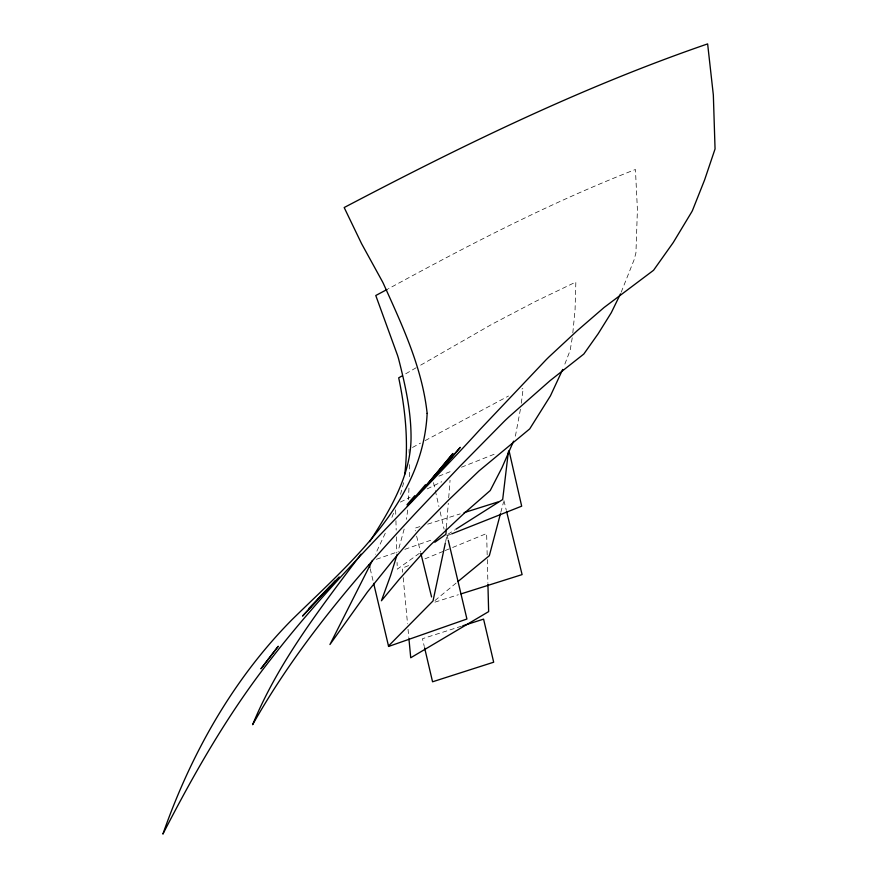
<?xml version="1.0" encoding="UTF-8"?>
<svg xmlns="http://www.w3.org/2000/svg" width="878" height="878" viewBox="0 0 878 878"><rect width="100%" height="100%" fill="white"/><g stroke="black" fill="none" stroke-linecap="round" stroke-linejoin="round"><path stroke-width="0.66" stroke-dasharray="4.39 3.29" d="M409.324 476.688L409.4 464.177M408.95 488.135L408.446 499.703M446.408 527.579L448.285 503.248M448.702 497.837L450.052 480.266M407.677 510.03L407.107 514.596A225.635 123.622 -30.6 0 1 406.338 519.293M572.818 332.905L575.068 309.725L575.847 282.036L535.723 301.33L492.229 324.081L419.311 365.917M572.236 337.81L570.184 350.278L563.863 366.664M521.312 403.221L523.178 388.35L521.949 388.987M520.424 409.247L515.649 434.775A117.893 64.588 -30.6 0 1 514.695 437.946L514.332 439.011M403.639 482.68L400.511 494.457M445.629 541.616L447.034 535.02L447.978 539.026M404.165 529.072L398.107 551.099M500.8 512.423L503.577 501.931M393.498 513.29L390.787 520.204M621.196 292.22L634.081 259.855L635.935 252.875L637.417 209.666L635.431 169.487C550.1 202.752 468.676 244.984 388.372 288.785M385.255 533.231L375.422 554.227M434.95 600.53L456.911 582.421M419.366 553.349L397.262 569.185L397.086 562.447M447.879 534.296L454.727 529.95M416.172 367.739L403.485 375.082M412.495 447.462L420.54 443.105M425.139 440.613L508.516 396.011M400.357 502.106L410.092 497.31M427.136 488.936L441.744 481.759M408.599 565.575L402.3 568.165L402.684 572.236M424.963 558.858L443.84 551.099M445.091 550.583L451.391 547.993M452.642 547.477L486.631 533.517L487.268 558.178M438.857 476.161L452.664 470.696M461.444 467.217L496.575 453.3M446.595 535.909L451.687 533.89M376.366 559.308L398.371 551.593M404.846 549.332L433.315 539.355M461.466 626.212L422.45 638.712L424.293 646.537M419.893 526.613L414.69 528.26L415.338 530.905M427.696 524.144L460.215 513.882M434.939 602.132L458.349 594.735M503.928 500.625L506.2 509.866M416.633 536.184L420.529 552.042M370.187 568.692L373.029 580.687M433.502 482.637L435.005 489.276M435.312 490.604L438.934 506.54M440.152 511.852L444.081 529.105M403.2 577.669L407.535 623.819M408.04 629.252L408.808 637.395M409.159 453.355L409.049 449.327M395.638 509.888L395.78 515.276M395.934 520.676L396.187 530.103M396.373 536.842L396.823 553.019M487.301 559.549L487.894 582.838"/><path stroke-width="1.32" d="M446.309 528.929L445.892 534.34L434.84 542.253M404.769 474.12C408.654 441.908 405.362 409.455 398.7 377.847L401.894 376.003M508.373 451.775L502.677 499.538L455.869 529.225M445.355 542.933L433.03 600.914L388.493 646.01M500.449 513.74L489.331 555.697L457.954 581.554M397.13 554.512L390.622 575.408L381.425 600.761L399.27 579.282L424.678 551.011A215.45 118.036 -30.6 0 1 431.427 544.086L464.089 513.378L490.242 490.517L501.986 467.678L513.564 441.162M562.699 369.44L550.429 395.879L529.708 428.903L479.026 470.915L448.79 499.845L418.894 530.235L393.333 559.879L367.52 591.882L329.941 644.518L372.437 560.438M620.494 293.845L611.286 312.711L598.214 333.673L583.804 354.053L550.067 380.657L508.856 416.951A215.505 117.795 -26.7 0 0 504.455 421.122L460.138 466.075L415.634 513.103C354.866 578.317 296.577 646.768 252.623 724.701C278.491 661.836 320.481 608.004 361.023 554.15M369.671 541.682C389.525 510.831 410.509 476.425 411.036 438.737C411.288 411.606 405.263 385.036 398.601 358.904A291.255 157.491 -7.4 0 0 397.438 355.096L375.773 295.513L387.231 289.4M429.924 481.133L452.949 453.465L426.818 484.908M440.427 469.664L448.384 460.237L429.518 482.461M423.822 488.695L442.94 466.141M442.073 468.764L460.248 447.341L444.279 466.086M407.26 506.046L425.457 484.722M418.4 494.413L437.848 471.804M407.03 504.663L414.756 495.719M308.672 608.619L330.018 586.252M317.463 599.411L339.226 576.912M451.687 533.89L521.675 506.167L508.988 450.458M462.772 625.794L483.58 619.133L493.677 662.21L432.558 681.789L424.601 647.843M464.122 512.642L497.936 501.964M460.961 593.912L522.103 574.596L506.518 511.194M420.858 553.359L431.57 596.963M448.296 540.354L466.92 619.012L388.603 646.449L373.655 583.354M369.232 564.686L369.868 567.353M408.939 638.756L410.728 657.765L488.64 611.615L487.927 584.21M427.147 413.417C422.691 502.589 350.794 561.953 291.957 619.725C232.549 679.781 190.647 754.751 162.891 834.1C194.444 772.673 228.873 712.31 271.785 658.006C335.034 576.429 410.663 505.629 480.046 429.485L546.105 359.76A156.514 73.137 -27.7 0 1 549.035 356.863L577.109 330.797L604.075 307.498L653.55 270.281L673.239 242.547L691.864 211.675A60.33 33.891 -11.5 0 0 692.577 210.215L704.595 179.946L715.054 148.953L713.342 95.011L707.635 43.9C581.73 87.185 461.872 145.737 344.176 207.537L361.582 243.689L382.336 281.465A193.95 102.66 -13.9 0 1 383.456 283.693C402.168 325.277 422.208 367.52 427.147 413.417M268.218 659.29L260.931 668.806L278.271 646.252L268.218 659.29M311.207 606.665L302.537 616.082L335.637 580.665L311.207 606.665"/></g></svg>
